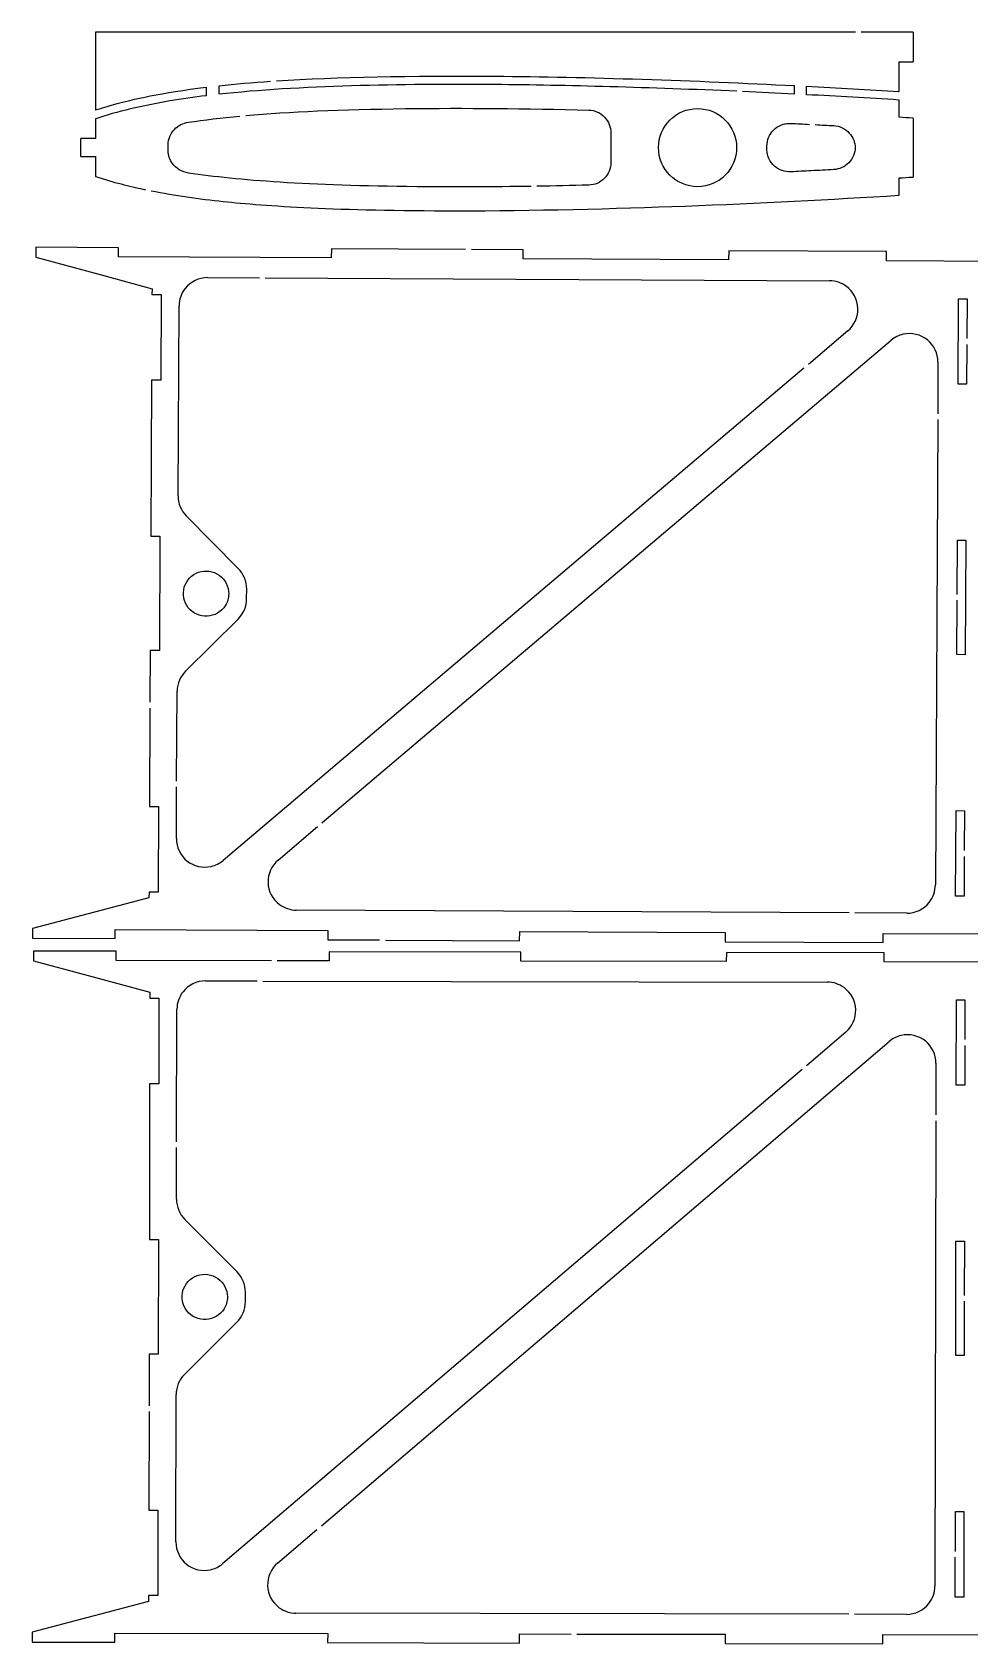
# Model space of a CAD drawing. Header units: millimetres. Extents: x 5 to 892, y -299 to -7.
# Drawn here: x 5 to 167.9, y -298.2 to -18 of the extents above; entities that cross this region are included whole.
import ezdxf

# ---------------------------------------------------------------- set-up
doc = ezdxf.new("R2010")
doc.units = ezdxf.units.MM
doc.layers.get('0').update_dxf_attribs({"linetype": 'CONTINUOUS'})

msp = doc.modelspace()

# ---------------------------------------------------------------- linework, layer by layer
for p, q in [((148, -18.04), (15.94, -18.04)), ((15.94, -18.04), (15.94, -31.55)), ((158, -18.04), (149, -18.04)), ((158, -18.04), (158, -23.16)), ((155.61, -28.35), (155.61, -23.16)), ((155.61, -23.16), (158, -23.16)), ((35.17, -27.6), (35.17, -29.08)), ((37.41, -28.82), (37.41, -27.34)), ((137.37, -27.32), (137.37, -28.79)), ((139.5, -28.9), (139.5, -27.43)), ((155.61, -32.83), (155.61, -29.82)), ((15.94, -33.09), (15.94, -36.54)), ((158, -32.97), (158, -43.22)), ((105.5, -35.51), (105.5, -40.68)), ((15.94, -36.54), (13.39, -36.54)), ((13.39, -39.66), (13.39, -36.54)), ((28.58, -38.63), (28.58, -37.56)), ((132.62, -38.38), (132.62, -37.82)), ((13.39, -39.66), (15.94, -39.66)), ((15.94, -39.66), (15.94, -43.1)), ((155.61, -46.38), (155.61, -43.37)), ((5.6, -55.43), (5.59, -57.12)), ((19.95, -55.5), (5.6, -55.43)), ((19.95, -57.09), (19.95, -55.5)), ((56.93, -55.69), (56.92, -57.28)), ((80.25, -55.81), (56.93, -55.69)), ((90.25, -55.86), (81.25, -55.81)), ((90.25, -57.45), (90.25, -55.86)), ((5.59, -57.12), (17.41, -60.35)), ((56.92, -57.28), (19.95, -57.09)), ((125.96, -57.63), (90.25, -57.45)), ((125.97, -56.04), (125.96, -57.63)), ((153.41, -56.18), (125.97, -56.04)), ((153.41, -57.77), (153.41, -56.18)), ((173.28, -57.87), (153.41, -57.77)), ((17.41, -60.35), (25.77, -62.64)), ((35.43, -60.7), (44.43, -60.75)), ((45.43, -60.75), (143.5, -61.25)), ((25.77, -62.64), (25.76, -63.65)), ((25.76, -63.65), (27.35, -63.66)), ((27.35, -63.66), (27.28, -78.54)), ((165.85, -79.24), (165.93, -64.36)), ((165.93, -64.36), (167.4, -64.37)), ((167.4, -64.37), (167.36, -71.31)), ((30.29, -98.64), (30.46, -65.61)), ((146.68, -69.96), (139.81, -75.78)), ((55.29, -155.48), (154.2, -71.6)), ((167.36, -72.31), (167.32, -79.25)), ((162.34, -75.39), (162.29, -84.39)), ((139.05, -76.42), (38.13, -162.01)), ((25.69, -78.53), (25.55, -105.65)), ((27.28, -78.54), (25.69, -78.53)), ((167.32, -79.25), (165.85, -79.24)), ((162.29, -85.39), (161.88, -166.28)), ((40.75, -111.26), (31.72, -102.14)), ((25.55, -105.65), (27.14, -105.66)), ((27.14, -105.66), (27.04, -125.54)), ((165.67, -115.8), (165.71, -106.36)), ((165.71, -106.36), (167.18, -106.37)), ((167.18, -106.37), (167.08, -126.25)), ((42.21, -116.5), (42.22, -114.85)), ((165.61, -126.24), (165.66, -116.8)), ((31.59, -129.1), (40.71, -120.07)), ((25.45, -125.53), (25.4, -134.53)), ((27.04, -125.54), (25.45, -125.53)), ((167.08, -126.25), (165.61, -126.24)), ((30.04, -148.22), (30.12, -132.58)), ((25.4, -135.53), (25.31, -152.65)), ((29.99, -158.22), (30.04, -149.22)), ((25.31, -152.65), (26.9, -152.66)), ((26.9, -152.66), (26.82, -167.54)), ((165.4, -168.24), (165.48, -153.36)), ((165.48, -153.36), (166.94, -153.37)), ((166.94, -153.37), (166.91, -160.31)), ((47.66, -161.95), (54.53, -156.13)), ((166.9, -161.31), (166.87, -168.25)), ((25.24, -167.53), (25.23, -168.54)), ((26.82, -167.54), (25.24, -167.53)), ((16.85, -170.74), (5, -173.85)), ((25.23, -168.54), (16.85, -170.74)), ((146.91, -171.15), (50.84, -170.66)), ((166.87, -168.25), (165.4, -168.24)), ((156.91, -171.2), (147.91, -171.15)), ((5, -173.85), (4.99, -175.55)), ((4.99, -175.55), (19.34, -175.62)), ((19.34, -175.62), (19.35, -174.03)), ((19.35, -174.03), (56.33, -174.22)), ((56.33, -174.22), (56.32, -175.81)), ((56.32, -175.81), (65.32, -175.85)), ((66.32, -175.86), (89.64, -175.98)), ((89.64, -175.98), (89.65, -174.39)), ((89.65, -174.39), (125.37, -174.57)), ((125.37, -174.57), (125.36, -176.16)), ((125.36, -176.16), (152.8, -176.3)), ((152.8, -176.3), (152.81, -174.71)), ((152.81, -174.71), (172.69, -174.81)), ((19.55, -177.81), (5.19, -177.79)), ((5.19, -177.79), (5.19, -179.48)), ((19.54, -179.4), (19.55, -177.81)), ((56.53, -177.89), (56.52, -179.48)), ((89.85, -177.96), (56.53, -177.89)), ((89.85, -179.54), (89.85, -177.96)), ((125.57, -178.03), (125.56, -179.62)), ((153.01, -178.08), (125.57, -178.03)), ((153.01, -179.67), (153.01, -178.08)), ((5.19, -179.48), (17.02, -182.67)), ((46.52, -179.46), (19.54, -179.4)), ((56.52, -179.48), (47.52, -179.46)), ((125.56, -179.62), (89.85, -179.54)), ((172.89, -179.71), (153.01, -179.67)), ((17.02, -182.67), (25.38, -184.93)), ((35.04, -182.97), (44.04, -182.98)), ((45.04, -182.99), (143.12, -183.18)), ((25.38, -184.93), (25.38, -185.95)), ((25.38, -185.95), (26.97, -185.95)), ((26.97, -185.95), (26.94, -200.83)), ((165.52, -201.11), (165.55, -186.23)), ((165.55, -186.23), (167.02, -186.23)), ((167.02, -186.23), (167, -193.17)), ((30.04, -210.93), (30.09, -187.9)), ((146.31, -191.88), (139.47, -197.72)), ((55.19, -277.69), (153.84, -193.5)), ((167, -194.17), (166.99, -201.11)), ((138.71, -198.37), (38.05, -284.27)), ((161.99, -197.27), (161.97, -206.27)), ((25.35, -200.83), (25.3, -227.95)), ((26.94, -200.83), (25.35, -200.83)), ((166.99, -201.11), (165.52, -201.11)), ((161.97, -207.27), (161.81, -288.16)), ((30.02, -220.93), (30.04, -211.93)), ((40.52, -233.51), (31.46, -224.42)), ((25.3, -227.95), (26.89, -227.95)), ((26.89, -227.95), (26.85, -247.83)), ((165.42, -248.11), (165.46, -228.23)), ((165.46, -228.23), (166.93, -228.23)), ((166.93, -228.23), (166.91, -237.67)), ((41.99, -238.75), (41.99, -237.09)), ((166.91, -238.67), (166.89, -248.11)), ((31.41, -251.38), (40.5, -242.32)), ((25.26, -247.83), (25.24, -256.83)), ((26.85, -247.83), (25.26, -247.83)), ((166.89, -248.11), (165.42, -248.11)), ((29.9, -280.5), (29.95, -254.87)), ((25.24, -257.83), (25.2, -274.95)), ((25.2, -274.95), (26.79, -274.95)), ((26.79, -274.95), (26.76, -289.83)), ((165.36, -282.17), (165.37, -275.23)), ((165.37, -275.23), (166.84, -275.23)), ((166.84, -275.23), (166.81, -290.11)), ((47.58, -284.18), (54.43, -278.34)), ((165.34, -290.11), (165.35, -283.17)), ((25.17, -290.84), (16.8, -293.07)), ((26.76, -289.83), (25.17, -289.83)), ((25.17, -289.83), (25.17, -290.84)), ((166.81, -290.11), (165.34, -290.11)), ((16.8, -293.07), (4.95, -296.21)), ((146.86, -293.07), (50.78, -292.88)), ((156.86, -293.09), (147.86, -293.07)), ((4.95, -296.21), (4.95, -297.91)), ((19.31, -297.93), (19.31, -296.35)), ((19.31, -296.35), (56.29, -296.42)), ((56.29, -296.42), (56.28, -298.01)), ((89.61, -298.08), (89.61, -296.49)), ((89.61, -296.49), (98.61, -296.51)), ((99.61, -296.51), (125.33, -296.56)), ((125.33, -296.56), (125.33, -298.15)), ((152.77, -298.2), (152.77, -296.62)), ((152.77, -296.62), (172.65, -296.66)), ((4.95, -297.91), (19.31, -297.93)), ((56.28, -298.01), (89.61, -298.08)), ((125.33, -298.15), (152.77, -298.2))]:
    msp.add_line(p, q)
msp.add_circle((120.56, -38.1), 6.79)
for points, knots in [([(15.94, -31.55), (15.97, -31.54), (15.99, -31.53), (16.02, -31.52), (17.05, -31.18), (18.09, -30.88), (19.1, -30.6), (22.38, -29.71), (27.43, -28.54), (35.17, -27.6)], [0.310054, 0.310054, 0.310054, 0.310054, 0.31806, 0.31806, 0.31806, 0.634123, 0.634123, 0.634123, 1.659227, 1.659227, 1.659227, 1.659227]), ([(127.39, -28.31), (112.45, -27.65), (97.69, -27.24), (85.36, -27.14), (69.23, -27.01), (51.04, -27.32), (37.41, -28.82)], [1.078566, 1.078566, 1.078566, 1.078566, 5.55362, 5.55362, 5.55362, 11.40751, 11.40751, 11.40751, 11.40751]), ([(47.38, -26.5), (57.98, -25.81), (70.72, -25.57), (85.42, -25.68), (101.22, -25.8), (120.36, -26.44), (137.37, -27.32)], [0.955064, 0.955064, 0.955064, 0.955064, 3.703218, 3.703218, 3.703218, 6.656539, 6.656539, 6.656539, 6.656539]), ([(139.5, -27.43), (144.84, -27.71), (150.35, -28.03), (155.55, -28.35), (155.57, -28.35), (155.59, -28.35), (155.61, -28.35)], [0.139213, 0.139213, 0.139213, 0.139213, 1.730402, 1.730402, 1.730402, 1.736893, 1.736893, 1.736893, 1.736893]), ([(35.17, -29.08), (33.05, -29.34), (30.94, -29.64), (28.88, -29.99), (24.14, -30.79), (19.62, -31.84), (15.98, -33.08), (15.97, -33.08), (15.95, -33.09), (15.94, -33.09)], [16.254686, 16.254686, 16.254686, 16.254686, 17.521294, 17.521294, 17.521294, 20.432068, 20.432068, 20.432068, 20.442922, 20.442922, 20.442922, 20.442922]), ([(155.61, -29.82), (155.6, -29.82), (155.58, -29.82), (155.56, -29.82), (150.21, -29.49), (144.85, -29.18), (139.5, -28.9)], [0.283325, 0.283325, 0.283325, 0.283325, 0.28896, 0.28896, 0.28896, 1.894106, 1.894106, 1.894106, 1.894106]), ([(42.05, -32.53), (49.58, -31.86), (58.61, -31.46), (69.75, -31.32), (80.2, -31.19), (90.75, -31.29), (101.66, -31.57)], [1.202331, 1.202331, 1.202331, 1.202331, 2.96722, 2.96722, 2.96722, 4.622739, 4.622739, 4.622739, 4.622739]), ([(101.66, -31.57), (102.17, -31.59), (102.68, -31.7), (103.15, -31.91), (103.62, -32.11), (104.04, -32.41), (104.4, -32.78), (104.75, -33.15), (105.03, -33.59), (105.22, -34.06), (105.4, -34.52), (105.5, -35.02), (105.5, -35.51)], [0, 0, 0, 0, 0.1562558, 0.1562558, 0.1562558, 0.3125129, 0.3125129, 0.3125129, 0.4687723, 0.4687723, 0.4687723, 0.6199899, 0.6199899, 0.6199899, 0.6199899]), ([(158, -32.97), (157.98, -32.97), (157.96, -32.97), (157.94, -32.97), (157.16, -32.92), (156.38, -32.87), (155.61, -32.83)], [0.0446133, 0.0446133, 0.0446133, 0.0446133, 0.0502641, 0.0502641, 0.0502641, 0.2861548, 0.2861548, 0.2861548, 0.2861548]), ([(28.58, -37.56), (28.58, -37.08), (28.67, -36.6), (28.86, -36.15), (29.04, -35.69), (29.32, -35.28), (29.67, -34.92), (29.99, -34.59), (30.36, -34.31), (30.78, -34.1), (31.2, -33.89), (31.65, -33.75), (32.11, -33.68)], [0, 0, 0, 0, 0.1471471, 0.1471471, 0.1471471, 0.2986945, 0.2986945, 0.2986945, 0.4392003, 0.4392003, 0.4392003, 0.5819963, 0.5819963, 0.5819963, 0.5819963]), ([(132.62, -37.82), (132.62, -37.31), (132.72, -36.8), (132.91, -36.32), (133.11, -35.85), (133.39, -35.42), (133.75, -35.05), (134.11, -34.69), (134.54, -34.39), (135.01, -34.19), (135.29, -34.08), (135.57, -33.99), (135.87, -33.94), (136.16, -33.89), (136.46, -33.87), (136.76, -33.88)], [0, 0, 0, 0, 0.1562627, 0.1562627, 0.1562627, 0.3125239, 0.3125239, 0.3125239, 0.4687826, 0.4687826, 0.4687826, 0.5594118, 0.5594118, 0.5594118, 0.6500408, 0.6500408, 0.6500408, 0.6500408]), ([(144.23, -34.28), (144.74, -34.3), (145.24, -34.43), (145.71, -34.65), (146.17, -34.87), (146.59, -35.18), (146.93, -35.56), (147.26, -35.92), (147.52, -36.34), (147.69, -36.79), (147.85, -37.21), (147.94, -37.65), (147.95, -38.1)], [0, 0, 0, 0, 0.1565286, 0.1565286, 0.1565286, 0.313018, 0.313018, 0.313018, 0.4608033, 0.4608033, 0.4608033, 0.5969259, 0.5969259, 0.5969259, 0.5969259]), ([(32.11, -42.52), (31.55, -42.43), (31, -42.24), (30.5, -41.94), (30.04, -41.66), (29.63, -41.29), (29.31, -40.85), (29.07, -40.53), (28.89, -40.17), (28.77, -39.79), (28.64, -39.42), (28.58, -39.03), (28.58, -38.63)], [0, 0, 0, 0, 0.1751099, 0.1751099, 0.1751099, 0.340999, 0.340999, 0.340999, 0.4627608, 0.4627608, 0.4627608, 0.5833363, 0.5833363, 0.5833363, 0.5833363]), ([(136.76, -42.31), (136.24, -42.34), (135.73, -42.26), (135.25, -42.09), (134.76, -41.92), (134.32, -41.66), (133.93, -41.32), (133.55, -40.97), (133.24, -40.56), (133.01, -40.1), (132.88, -39.83), (132.79, -39.55), (132.72, -39.26), (132.65, -38.97), (132.62, -38.67), (132.62, -38.38)], [0, 0, 0, 0, 0.1562555, 0.1562555, 0.1562555, 0.3125119, 0.3125119, 0.3125119, 0.4687708, 0.4687708, 0.4687708, 0.5594056, 0.5594056, 0.5594056, 0.6500404, 0.6500404, 0.6500404, 0.6500404]), ([(147.95, -38.1), (147.94, -38.57), (147.84, -39.04), (147.66, -39.48), (147.46, -39.95), (147.18, -40.38), (146.82, -40.75), (146.48, -41.1), (146.08, -41.38), (145.63, -41.58), (145.19, -41.78), (144.71, -41.89), (144.23, -41.92)], [0.0116252, 0.0116252, 0.0116252, 0.0116252, 0.1561477, 0.1561477, 0.1561477, 0.3124101, 0.3124101, 0.3124101, 0.4604605, 0.4604605, 0.4604605, 0.6085303, 0.6085303, 0.6085303, 0.6085303]), ([(105.5, -40.68), (105.5, -41.2), (105.4, -41.7), (105.2, -42.18), (105.01, -42.65), (104.72, -43.08), (104.36, -43.45), (104, -43.81), (103.57, -44.11), (103.1, -44.31), (102.64, -44.5), (102.16, -44.61), (101.66, -44.62)], [0, 0, 0, 0, 0.1562613, 0.1562613, 0.1562613, 0.3125216, 0.3125216, 0.3125216, 0.4687801, 0.4687801, 0.4687801, 0.6199902, 0.6199902, 0.6199902, 0.6199902]), ([(144.23, -41.92), (142.93, -41.99), (141.63, -42.06), (140.33, -42.13), (139.14, -42.19), (137.95, -42.25), (136.76, -42.31)], [0.3790313, 0.3790313, 0.3790313, 0.3790313, 0.7692191, 0.7692191, 0.7692191, 1.1272531, 1.1272531, 1.1272531, 1.1272531]), ([(15.94, -43.1), (15.95, -43.11), (15.97, -43.11), (15.98, -43.12), (18.95, -44.12), (22.06, -44.86), (24.17, -45.31), (24.33, -45.34), (24.48, -45.37), (24.63, -45.4)], [0.3136613, 0.3136613, 0.3136613, 0.3136613, 0.3177437, 0.3177437, 0.3177437, 1.210537, 1.210537, 1.210537, 1.2755615, 1.2755615, 1.2755615, 1.2755615]), ([(91.66, -44.83), (84.98, -44.93), (78.41, -44.96), (71.84, -44.9), (52.73, -44.71), (40.75, -43.8), (32.11, -42.52)], [1.412468, 1.412468, 1.412468, 1.412468, 3.479167, 3.479167, 3.479167, 9.498277, 9.498277, 9.498277, 9.498277]), ([(155.61, -43.37), (156.38, -43.32), (157.16, -43.27), (157.94, -43.22), (157.96, -43.22), (157.98, -43.22), (158, -43.22)], [3.7845052, 3.7845052, 3.7845052, 3.7845052, 3.9826179, 3.9826179, 3.9826179, 3.9873636, 3.9873636, 3.9873636, 3.9873636]), ([(25.61, -45.6), (29.73, -46.42), (33.94, -47.01), (38.15, -47.46), (45.5, -48.23), (57.82, -49.08), (78.68, -49.08), (91.8, -49.08), (106.26, -48.71), (118.41, -48.25), (131.02, -47.78), (143.94, -47.1), (155.56, -46.38), (155.58, -46.38), (155.6, -46.38), (155.61, -46.38)], [1.413311, 1.413311, 1.413311, 1.413311, 3.146712, 3.146712, 3.146712, 6.176562, 6.176562, 6.176562, 8.081681, 8.081681, 8.081681, 10.060243, 10.060243, 10.060243, 10.063439, 10.063439, 10.063439, 10.063439]), ([(35.43, -60.7), (33.94, -60.69), (32.46, -61.4), (31.53, -62.57), (30.85, -63.43), (30.47, -64.52), (30.46, -65.61)], [-1.570796, -1.570796, -1.570796, -1.570796, -0.665961, -0.665961, -0.665961, 0, 0, 0, 0]), ([(146.68, -69.96), (147.81, -69), (148.47, -67.51), (148.42, -66.03), (148.37, -64.54), (147.61, -63.09), (146.41, -62.21), (145.57, -61.6), (144.54, -61.25), (143.5, -61.25)], [-0.86217, -0.86217, -0.86217, -0.86217, 0.036996, 0.036996, 0.036996, 0.941172, 0.941172, 0.941172, 1.570796, 1.570796, 1.570796, 1.570796]), ([(162.34, -75.39), (162.35, -73.91), (161.65, -72.45), (160.5, -71.52), (159.34, -70.59), (157.75, -70.22), (156.3, -70.55), (155.53, -70.73), (154.8, -71.09), (154.2, -71.6)], [0, 0, 0, 0, 0.898151, 0.898151, 0.898151, 1.799804, 1.799804, 1.799804, 2.279423, 2.279423, 2.279423, 2.279423]), ([(39.09, -115.66), (39.1, -114.4), (38.46, -113.16), (37.44, -112.43), (36.41, -111.7), (35.04, -111.51), (33.85, -111.92), (32.68, -112.33), (31.72, -113.33), (31.37, -114.53), (31.01, -115.74), (31.28, -117.11), (32.07, -118.1), (32.85, -119.08), (34.12, -119.64), (35.37, -119.57), (36.62, -119.5), (37.82, -118.79), (38.49, -117.73), (38.88, -117.11), (39.09, -116.39), (39.09, -115.66)], [-3.141593, -3.141593, -3.141593, -3.141593, -2.184118, -2.184118, -2.184118, -1.230832, -1.230832, -1.230832, -0.281048, -0.281048, -0.281048, 0.679234, 0.679234, 0.679234, 1.630968, 1.630968, 1.630968, 2.587313, 2.587313, 2.587313, 3.141593, 3.141593, 3.141593, 3.141593]), ([(29.99, -158.22), (29.98, -159.7), (30.68, -161.17), (31.84, -162.09), (32.99, -163.02), (34.58, -163.39), (36.03, -163.06), (36.8, -162.89), (37.53, -162.52), (38.13, -162.01)], [0, 0, 0, 0, 0.898151, 0.898151, 0.898151, 1.799804, 1.799804, 1.799804, 2.279423, 2.279423, 2.279423, 2.279423]), ([(47.66, -161.95), (46.53, -162.91), (45.87, -164.4), (45.92, -165.88), (45.97, -167.37), (46.73, -168.81), (47.93, -169.7), (48.77, -170.31), (49.8, -170.65), (50.84, -170.66)], [-0.86217, -0.86217, -0.86217, -0.86217, 0.036996, 0.036996, 0.036996, 0.941172, 0.941172, 0.941172, 1.570796, 1.570796, 1.570796, 1.570796]), ([(156.91, -171.2), (158.4, -171.21), (159.88, -170.5), (160.81, -169.33), (161.49, -168.47), (161.87, -167.38), (161.88, -166.28)], [-1.570796, -1.570796, -1.570796, -1.570796, -0.665961, -0.665961, -0.665961, 0, 0, 0, 0]), ([(35.04, -182.97), (33.55, -182.96), (32.07, -183.68), (31.15, -184.85), (30.47, -185.71), (30.09, -186.8), (30.09, -187.9)], [-1.570796, -1.570796, -1.570796, -1.570796, -0.665961, -0.665961, -0.665961, 0, 0, 0, 0]), ([(146.31, -191.88), (147.44, -190.92), (148.1, -189.43), (148.04, -187.95), (147.99, -186.46), (147.23, -185.02), (146.02, -184.14), (145.19, -183.52), (144.15, -183.19), (143.12, -183.18)], [-0.86217, -0.86217, -0.86217, -0.86217, 0.036996, 0.036996, 0.036996, 0.941172, 0.941172, 0.941172, 1.570796, 1.570796, 1.570796, 1.570796]), ([(161.99, -197.27), (162, -195.79), (161.29, -194.33), (160.14, -193.4), (158.98, -192.48), (157.39, -192.11), (155.94, -192.45), (155.17, -192.62), (154.44, -192.99), (153.84, -193.5)], [0, 0, 0, 0, 0.898151, 0.898151, 0.898151, 1.799804, 1.799804, 1.799804, 2.279423, 2.279423, 2.279423, 2.279423]), ([(38.87, -237.91), (38.87, -236.66), (38.23, -235.41), (37.2, -234.69), (36.18, -233.97), (34.8, -233.77), (33.62, -234.19), (32.44, -234.6), (31.49, -235.61), (31.14, -236.81), (30.79, -238.02), (31.07, -239.39), (31.86, -240.38), (32.64, -241.35), (33.91, -241.91), (35.16, -241.84), (36.41, -241.77), (37.61, -241.05), (38.28, -239.99), (38.66, -239.37), (38.87, -238.64), (38.87, -237.91)], [-3.141593, -3.141593, -3.141593, -3.141593, -2.184118, -2.184118, -2.184118, -1.230832, -1.230832, -1.230832, -0.281048, -0.281048, -0.281048, 0.679234, 0.679234, 0.679234, 1.630968, 1.630968, 1.630968, 2.587313, 2.587313, 2.587313, 3.141593, 3.141593, 3.141593, 3.141593]), ([(29.9, -280.5), (29.9, -281.98), (30.6, -283.45), (31.76, -284.37), (32.92, -285.3), (34.51, -285.66), (35.95, -285.33), (36.72, -285.15), (37.45, -284.78), (38.05, -284.27)], [0, 0, 0, 0, 0.898151, 0.898151, 0.898151, 1.799804, 1.799804, 1.799804, 2.279423, 2.279423, 2.279423, 2.279423]), ([(47.58, -284.18), (46.46, -285.14), (45.8, -286.63), (45.85, -288.11), (45.91, -289.6), (46.67, -291.05), (47.87, -291.93), (48.71, -292.54), (49.75, -292.88), (50.78, -292.88)], [-0.86217, -0.86217, -0.86217, -0.86217, 0.036996, 0.036996, 0.036996, 0.941172, 0.941172, 0.941172, 1.570796, 1.570796, 1.570796, 1.570796]), ([(156.86, -293.09), (158.35, -293.09), (159.82, -292.38), (160.75, -291.21), (161.43, -290.35), (161.81, -289.26), (161.81, -288.16)], [-1.570796, -1.570796, -1.570796, -1.570796, -0.665961, -0.665961, -0.665961, 0, 0, 0, 0])]:
    msp.add_open_spline(points, degree=3, knots=knots)
for points in [[(37.41, -27.34), (40.2, -27.04), (43.19, -26.78), (46.38, -26.56)], [(137.37, -28.79), (134.39, -28.63), (131.38, -28.49), (128.39, -28.35)], [(32.11, -33.68), (34.85, -33.27), (37.81, -32.92), (41.05, -32.62)], [(136.76, -33.88), (137.83, -33.94), (138.91, -33.99), (139.99, -34.05)], [(140.99, -34.1), (142.07, -34.16), (143.15, -34.22), (144.23, -34.28)], [(101.66, -44.62), (98.63, -44.7), (95.63, -44.76), (92.66, -44.81)], [(30.29, -98.64), (30.29, -99.94), (30.81, -101.22), (31.72, -102.14)], [(42.22, -114.85), (42.22, -113.52), (41.68, -112.2), (40.75, -111.26)], [(40.71, -120.07), (41.65, -119.14), (42.2, -117.83), (42.21, -116.5)], [(31.59, -129.1), (30.67, -130.01), (30.13, -131.29), (30.12, -132.58)], [(30.02, -220.93), (30.02, -222.22), (30.55, -223.51), (31.46, -224.42)], [(41.99, -237.09), (41.99, -235.77), (41.45, -234.45), (40.52, -233.51)], [(40.5, -242.32), (41.44, -241.39), (41.99, -240.07), (41.99, -238.75)], [(31.41, -251.38), (30.49, -252.29), (29.95, -253.57), (29.95, -254.87)]]:
    msp.add_open_spline(points, degree=3)

doc.saveas('drawing.dxf')
